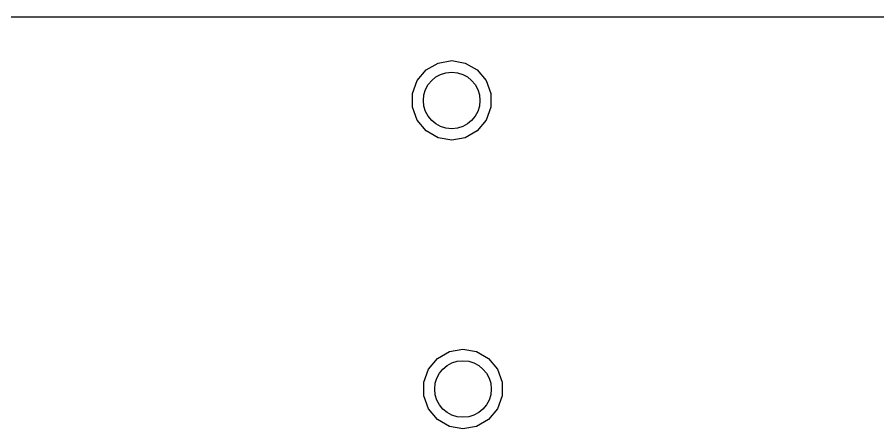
# Model space of a CAD drawing. Header units: millimetres. Extents: x 99 to 267, y 100 to 221.
# Drawn here: x 177.84 to 215.89, y 199.77 to 217.95 of the extents above; entities that cross this region are included whole.
import ezdxf

# ---------------------------------------------------------------- set-up
doc = ezdxf.new("R2010")
doc.units = ezdxf.units.MM
doc.layers.add('BLACK', color=7, linetype='Continuous')
doc.layers.add('PCB', color=4, linetype='Continuous')
doc.layers.get('0').off()

# ---------------------------------------------------------------- blocks, each defined once
blk = doc.blocks.new('PCB外形')
at = {"layer": 'BLACK'}
blk.add_line((202.925, -28.075), (35.5, -28.075), dxfattribs=at)
blk = doc.blocks.new('PCB詳細')
at = {"layer": 'BLACK'}
for p, q in [((132.649, -30.0993), (133.25, -29.9933)), ((133.25, -29.9933), (133.851, -30.0993)), ((131.729, -30.8717), (132.121, -30.4043)), ((132.121, -30.4043), (132.649, -30.0993)), ((133.851, -30.0993), (134.379, -30.4043)), ((134.379, -30.4043), (134.771, -30.8717)), ((131.52, -31.445), (131.729, -30.8717)), ((134.771, -30.8717), (134.98, -31.445)), ((131.52, -32.055), (131.52, -31.445)), ((134.98, -31.445), (134.98, -32.055)), ((131.729, -32.6283), (131.52, -32.055)), ((134.98, -32.055), (134.771, -32.6283)), ((132.121, -33.0957), (131.729, -32.6283)), ((134.771, -32.6283), (134.379, -33.0957)), ((132.649, -33.4007), (132.121, -33.0957)), ((134.379, -33.0957), (133.851, -33.4007)), ((133.25, -33.5067), (132.649, -33.4007)), ((133.851, -33.4007), (133.25, -33.5067)), ((132.621, -43.1543), (133.149, -42.8493)), ((133.149, -42.8493), (133.75, -42.7433)), ((133.75, -42.7433), (134.351, -42.8493)), ((134.351, -42.8493), (134.879, -43.1543)), ((132.229, -43.6217), (132.621, -43.1543)), ((134.879, -43.1543), (135.271, -43.6217)), ((132.02, -44.195), (132.229, -43.6217)), ((135.271, -43.6217), (135.48, -44.195)), ((132.02, -44.805), (132.02, -44.195)), ((135.48, -44.195), (135.48, -44.805)), ((132.229, -45.3783), (132.02, -44.805)), ((135.48, -44.805), (135.271, -45.3783)), ((132.621, -45.8457), (132.229, -45.3783)), ((135.271, -45.3783), (134.879, -45.8457)), ((133.149, -46.1507), (132.621, -45.8457)), ((134.879, -45.8457), (134.351, -46.1507)), ((133.75, -46.2567), (133.149, -46.1507)), ((134.351, -46.1507), (133.75, -46.2567))]:
    blk.add_line(p, q, dxfattribs=at)
for centre in [(133.25, -31.75), (133.75, -44.5)]:
    blk.add_circle(centre, 1.25, dxfattribs=at)
at = {"linetype": 'ByBlock'}
blk.add_blockref('PCB外形', (0, 0), dxfattribs=at)

msp = doc.modelspace()

# ---------------------------------------------------------------- block references
at = {"layer": 'PCB'}
msp.add_blockref('PCB詳細', (63.803, 246.025), dxfattribs=at)

doc.saveas('drawing.dxf')
